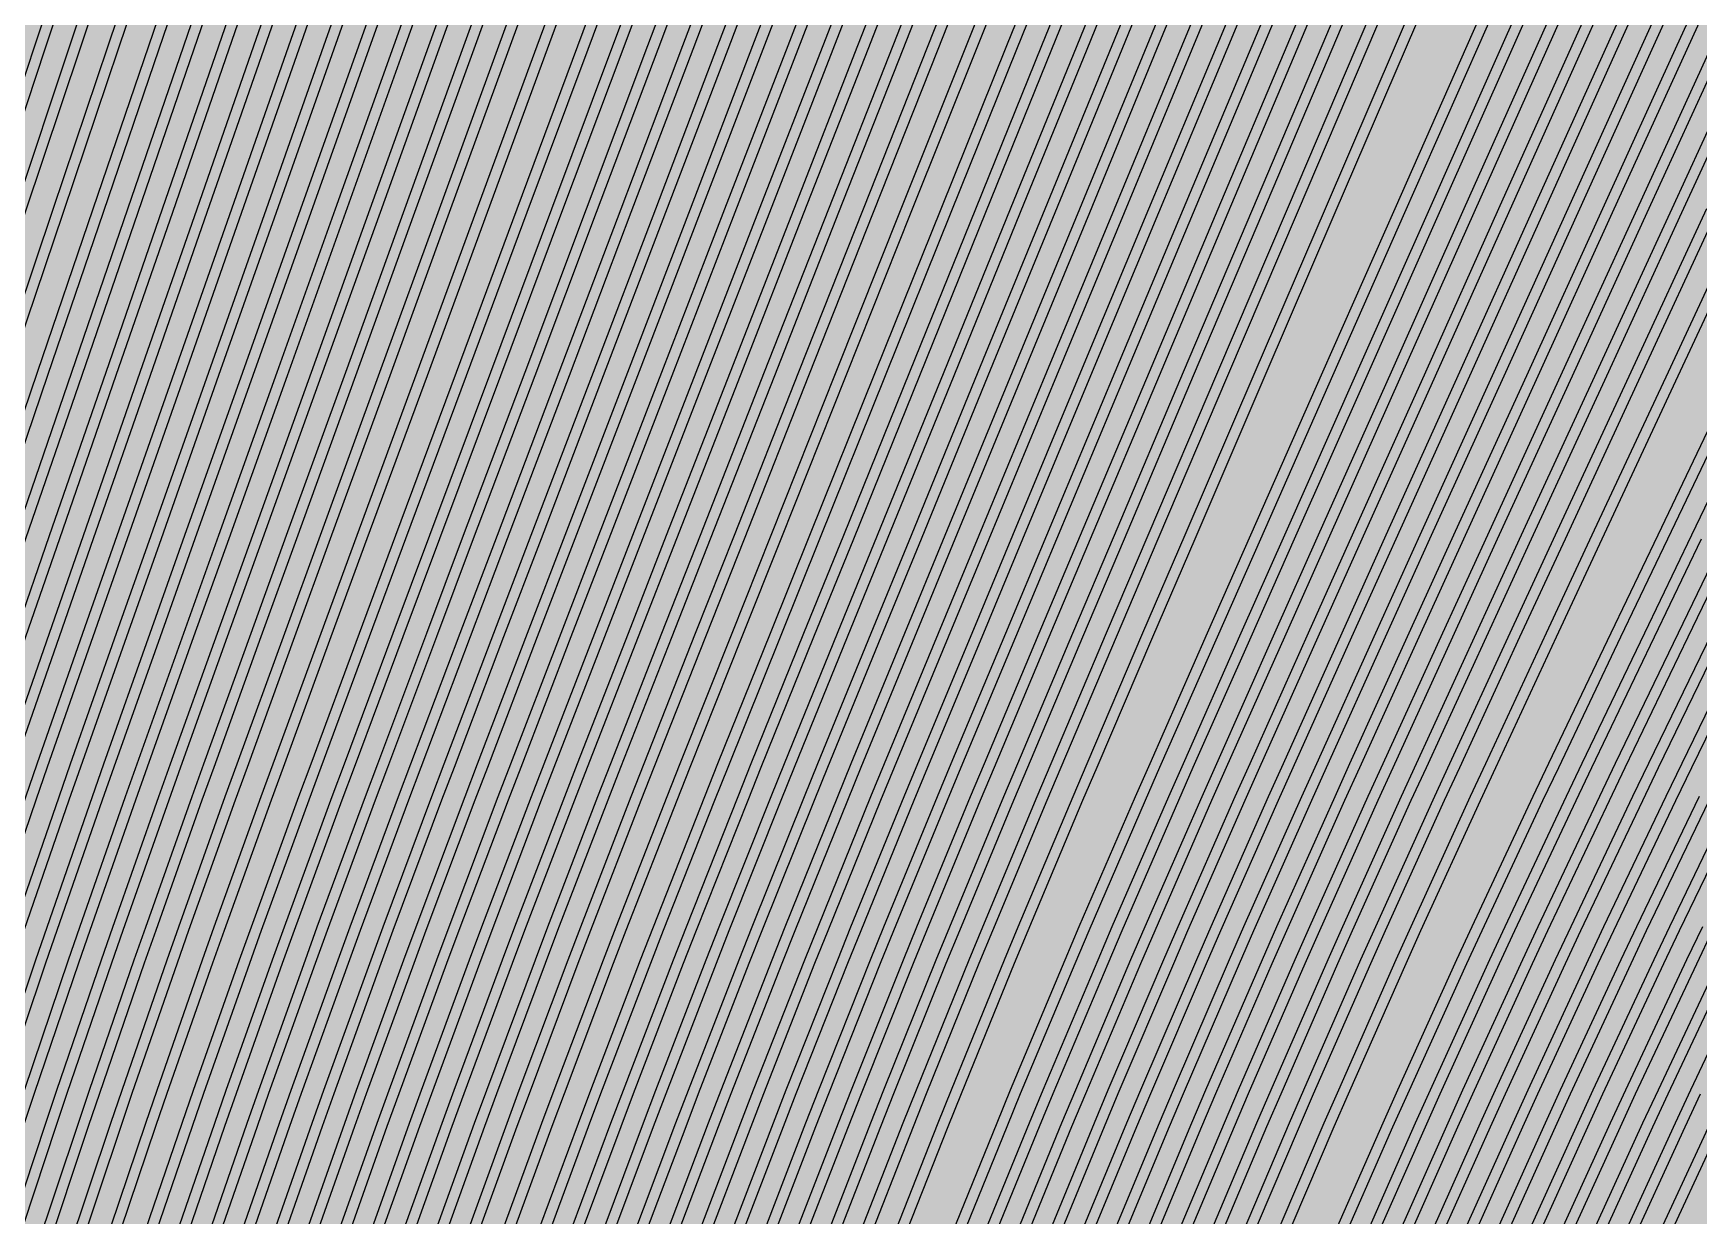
# Model space of a CAD drawing. Header units: metres. Extents: x -7220 to 10980, y -29667 to 1833.
# Drawn here: x 2764.8 to 3083.7, y -16540.7 to -16314.4 of the extents above; entities that cross this region are included whole.
import ezdxf

# ---------------------------------------------------------------- set-up
doc = ezdxf.new("R2010")
doc.units = ezdxf.units.M
doc.layers.add('Metal1', color=4, linetype='CONTINUOUS')
doc.layers.add('Polyimide', color=7, linetype='CONTINUOUS')

msp = doc.modelspace()

# ---------------------------------------------------------------- hatches: boundary and pattern name
at = {"layer": 'Polyimide'}
msp.add_hatch(color=7, dxfattribs=at).paths.add_polyline_path([(4099.45, -13861.55), (4142.64, -14152.77), (4214.18, -14438.35), (4313.36, -14715.55), (4439.24, -14981.69), (4590.59, -15234.21), (4765.97, -15470.68), (4963.68, -15688.82), (5181.82, -15886.53), (5418.29, -16061.91), (5670.81, -16213.26), (5936.95, -16339.14), (6214.15, -16438.32), (6499.73, -16509.85), (6790.95, -16553.05), (7085, -16567.5), (9980.38, -16567.5), (10058.79, -16571.35), (10136.45, -16582.87), (10212.6, -16601.95), (10286.52, -16628.4), (10357.49, -16661.96), (10424.83, -16702.32), (10487.89, -16749.09), (10546.06, -16801.81), (10598.78, -16859.98), (10645.55, -16923.04), (10685.91, -16990.38), (10719.48, -17061.35), (10745.93, -17135.27), (10765, -17211.43), (10776.52, -17289.08), (10780.38, -17367.5), (10780.38, -21957.3), (10741.61, -22012.91), (10705.97, -22070.59), (10673.58, -22130.14), (10644.53, -22191.39), (10618.92, -22254.16), (10596.82, -22318.25), (10578.3, -22383.46), (10563.41, -22449.6), (10552.21, -22516.46), (10544.72, -22583.84), (10540.97, -22651.53), (10540.97, -22719.32), (10544.72, -22787.01), (10552.21, -22854.38), (10563.41, -22921.24), (10578.3, -22987.38), (10596.82, -23052.6), (10618.92, -23116.68), (10644.53, -23179.45), (10673.58, -23240.71), (10705.97, -23300.26), (10741.61, -23357.93), (10780.38, -23413.54), (10780.38, -28667.5), (10776.52, -28745.91), (10765, -28823.57), (10745.93, -28899.73), (10719.48, -28973.65), (10685.91, -29044.62), (10645.55, -29111.96), (10598.78, -29175.01), (10546.06, -29233.19), (10487.89, -29285.91), (10424.83, -29332.68), (10357.49, -29373.04), (10286.52, -29406.6), (10212.6, -29433.05), (10136.45, -29452.13), (10058.79, -29463.65), (9980.38, -29467.5), (-6219.63, -29467.5), (-6298.04, -29463.65), (-6375.7, -29452.13), (-6451.85, -29433.05), (-6525.77, -29406.6), (-6596.74, -29373.04), (-6664.08, -29332.68), (-6727.14, -29285.91), (-6785.31, -29233.19), (-6838.03, -29175.01), (-6884.8, -29111.96), (-6925.16, -29044.62), (-6958.73, -28973.65), (-6985.18, -28899.73), (-7004.25, -28823.57), (-7015.77, -28745.91), (-7019.63, -28667.5), (-7019.63, -23426.32), (-6979.36, -23370.07), (-6942.33, -23311.63), (-6908.66, -23251.2), (-6878.45, -23188.96), (-6851.81, -23125.12), (-6828.81, -23059.88), (-6809.53, -22993.44), (-6794.04, -22926.02), (-6782.37, -22857.83), (-6774.57, -22789.09), (-6770.67, -22720.02), (-6770.67, -22650.84), (-6774.57, -22581.77), (-6782.37, -22513.03), (-6794.04, -22444.84), (-6809.53, -22377.42), (-6828.81, -22310.98), (-6851.81, -22245.74), (-6878.45, -22181.89), (-6908.66, -22119.66), (-6942.33, -22059.22), (-6979.36, -22000.79), (-7019.63, -21944.54), (-7019.63, -17367.5), (-7015.77, -17289.08), (-7004.25, -17211.43), (-6985.18, -17135.27), (-6958.73, -17061.35), (-6925.16, -16990.38), (-6884.8, -16923.04), (-6838.03, -16859.98), (-6785.31, -16801.81), (-6727.14, -16749.09), (-6664.08, -16702.32), (-6596.74, -16661.96), (-6525.77, -16628.4), (-6451.85, -16601.95), (-6375.7, -16582.87), (-6298.04, -16571.35), (-6219.63, -16567.5), (-3314, -16567.5), (-3019.95, -16553.05), (-2728.73, -16509.85), (-2443.15, -16438.32), (-2165.95, -16339.14), (-1899.81, -16213.26), (-1647.29, -16061.91), (-1410.82, -15886.53), (-1192.68, -15688.82), (-994.97, -15470.68), (-819.59, -15234.21), (-668.24, -14981.69), (-542.36, -14715.55), (-443.18, -14438.35), (-371.64, -14152.77), (-328.45, -13861.55), (-314, -13567.5), (-314, -13373.48), (-317.45, -13328.11), (-327.72, -13283.78), (-344.58, -13241.52), (-367.63, -13202.3), (-396.35, -13167.01), (-430.08, -13136.47), (-468.03, -13111.38), (-509.35, -13092.32), (-509.35, -13092.32), (-578.18, -13061.27), (-642.2, -13021.24), (-700.26, -12972.96), (-751.3, -12917.31), (-794.39, -12855.3), (-828.74, -12788.06), (-853.73, -12716.8), (-868.91, -12642.84), (-874, -12567.5), (-868.91, -12492.16), (-853.73, -12418.19), (-828.74, -12346.94), (-794.39, -12279.7), (-751.3, -12217.69), (-700.26, -12162.04), (-642.2, -12113.76), (-578.18, -12073.73), (-509.35, -12042.68), (-509.35, -12042.68), (-468.03, -12023.62), (-430.08, -11998.53), (-396.35, -11967.99), (-367.63, -11932.7), (-344.58, -11893.47), (-327.72, -11851.21), (-317.45, -11806.89), (-314, -11761.52), (-314, -11074.31), (-317.45, -11028.94), (-327.72, -10984.62), (-344.58, -10942.36), (-367.63, -10903.13), (-396.35, -10867.84), (-430.08, -10837.3), (-468.03, -10812.21), (-509.35, -10793.16), (-509.35, -10793.16), (-578.18, -10762.1), (-642.2, -10722.07), (-700.26, -10673.8), (-751.3, -10618.15), (-794.39, -10556.13), (-828.74, -10488.89), (-853.73, -10417.64), (-868.91, -10343.67), (-874, -10268.33), (-868.91, -10192.99), (-853.73, -10119.03), (-828.74, -10047.77), (-794.39, -9980.53), (-751.3, -9918.52), (-700.26, -9862.87), (-642.2, -9814.59), (-578.18, -9774.56), (-509.35, -9743.51), (-509.35, -9743.51), (-468.03, -9724.45), (-430.08, -9699.36), (-396.35, -9668.82), (-367.63, -9633.53), (-344.58, -9594.31), (-327.72, -9552.05), (-317.45, -9507.72), (-314, -9462.35), (-314, -8775.14), (-317.45, -8729.78), (-327.72, -8685.45), (-344.58, -8643.19), (-367.63, -8603.96), (-396.35, -8568.68), (-430.08, -8538.14), (-468.03, -8513.05), (-509.35, -8493.99), (-509.35, -8493.99), (-578.18, -8462.94), (-642.2, -8422.91), (-700.26, -8374.63), (-751.3, -8318.98), (-794.39, -8256.97), (-828.74, -8189.73), (-853.73, -8118.47), (-868.91, -8044.5), (-874, -7969.17), (-868.91, -7893.83), (-853.73, -7819.86), (-828.74, -7748.61), (-794.39, -7681.36), (-751.3, -7619.35), (-700.26, -7563.7), (-642.2, -7515.42), (-578.18, -7475.4), (-509.35, -7444.34), (-509.35, -7444.34), (-468.03, -7425.28), (-430.08, -7400.2), (-396.35, -7369.66), (-367.63, -7334.37), (-344.58, -7295.14), (-327.72, -7252.88), (-317.45, -7208.56), (-314, -7163.19), (-314, -6475.98), (-317.45, -6430.61), (-327.72, -6386.29), (-344.58, -6344.02), (-367.63, -6304.8), (-396.35, -6269.51), (-430.08, -6238.97), (-468.03, -6213.88), (-509.35, -6194.82), (-509.35, -6194.82), (-578.18, -6163.77), (-642.2, -6123.74), (-700.26, -6075.46), (-751.3, -6019.81), (-794.39, -5957.8), (-828.74, -5890.56), (-853.73, -5819.31), (-868.91, -5745.34), (-874, -5670), (-868.91, -5594.66), (-853.73, -5520.69), (-828.74, -5449.44), (-794.39, -5382.2), (-751.3, -5320.19), (-700.26, -5264.54), (-642.2, -5216.26), (-578.18, -5176.23), (-509.35, -5145.18), (-509.35, -5145.18), (-468.03, -5126.12), (-430.08, -5101.03), (-396.35, -5070.49), (-367.63, -5035.2), (-344.58, -4995.98), (-327.72, -4953.71), (-317.45, -4909.39), (-314, -4864.02), (-314, 380), (-314, 1532.5), (-269, 1532.5), (-268.78, 1525.63), (-268.1, 1518.79), (-266.98, 1512.02), (-265.42, 1505.32), (-263.43, 1498.75), (-261.01, 1492.32), (-258.17, 1486.06), (-254.93, 1480), (-251.3, 1474.17), (-247.3, 1468.58), (-242.94, 1463.27), (-238.25, 1458.25), (-233.23, 1453.56), (-227.92, 1449.2), (-222.33, 1445.2), (-216.5, 1441.57), (-210.44, 1438.33), (-204.18, 1435.49), (-197.75, 1433.07), (-191.18, 1431.08), (-184.48, 1429.52), (-177.71, 1428.4), (-170.87, 1427.72), (-164, 1427.5), (-157.13, 1427.72), (-150.29, 1428.4), (-143.52, 1429.52), (-136.82, 1431.08), (-130.25, 1433.07), (-123.82, 1435.49), (-117.56, 1438.33), (-111.5, 1441.57), (-105.67, 1445.2), (-100.08, 1449.2), (-94.77, 1453.56), (-89.75, 1458.25), (-85.06, 1463.27), (-80.7, 1468.58), (-76.7, 1474.17), (-73.07, 1480), (-69.83, 1486.06), (-66.99, 1492.32), (-64.57, 1498.75), (-62.58, 1505.32), (-61.02, 1512.02), (-59.9, 1518.79), (-59.22, 1525.63), (-59, 1532.5), (1786, 1532.5), (3835, 1532.5), (3835.21, 1539.04), (3835.86, 1545.55), (3836.92, 1552.01), (3838.41, 1558.38), (3840.31, 1564.64), (3842.61, 1570.77), (3845.31, 1576.73), (3848.4, 1582.5), (3851.85, 1588.06), (3855.66, 1593.38), (3859.82, 1598.43), (3864.29, 1603.21), (3869.07, 1607.68), (3874.12, 1611.84), (3879.44, 1615.65), (3885, 1619.1), (3890.77, 1622.19), (3896.73, 1624.89), (3902.86, 1627.19), (3909.12, 1629.09), (3915.49, 1630.58), (3921.95, 1631.64), (3928.46, 1632.29), (3935, 1632.5), (3941.54, 1632.29), (3948.05, 1631.64), (3954.51, 1630.58), (3960.88, 1629.09), (3967.14, 1627.19), (3973.27, 1624.89), (3979.23, 1622.19), (3985, 1619.1), (3990.56, 1615.65), (3995.88, 1611.84), (4000.93, 1607.68), (4005.71, 1603.21), (4010.18, 1598.43), (4014.34, 1593.38), (4018.15, 1588.06), (4021.6, 1582.5), (4024.69, 1576.73), (4027.39, 1570.77), (4029.69, 1564.64), (4031.59, 1558.38), (4033.08, 1552.01), (4034.14, 1545.55), (4034.79, 1539.04), (4035, 1532.5), (4085, 1532.5), (4085, 380), (4085, 330), (4085, -4864.02), (4088.45, -4909.39), (4098.72, -4953.71), (4115.58, -4995.98), (4138.63, -5035.2), (4167.35, -5070.49), (4201.08, -5101.03), (4239.03, -5126.12), (4280.35, -5145.18), (4280.35, -5145.18), (4349.18, -5176.23), (4413.2, -5216.26), (4471.26, -5264.54), (4522.3, -5320.19), (4565.39, -5382.2), (4599.74, -5449.44), (4624.73, -5520.69), (4639.91, -5594.66), (4645, -5670), (4639.91, -5745.34), (4624.73, -5819.31), (4599.74, -5890.56), (4565.39, -5957.8), (4522.3, -6019.81), (4471.26, -6075.46), (4413.2, -6123.74), (4349.18, -6163.77), (4280.35, -6194.82), (4239.03, -6213.88), (4201.08, -6238.97), (4167.35, -6269.51), (4138.63, -6304.8), (4115.58, -6344.02), (4098.72, -6386.29), (4088.45, -6430.61), (4085, -6475.98), (4085, -13567.5), (4099.45, -13861.55)])

# ---------------------------------------------------------------- linework, layer by layer
at = {"layer": 'Metal1'}
for points in [[(2689.95, -16547.98), (2697.56, -16523.02), (2699.5, -16516.73), (2707.36, -16491.77), (2709.37, -16485.48), (2717.47, -16460.52), (2719.55, -16454.23), (2727.81, -16429.25), (2734.02, -16410.49), (2744.39, -16379.25), (2754.75, -16348.01), (2765.11, -16316.77), (2775.47, -16285.53), (2785.83, -16254.29), (2796.19, -16223.05), (2802.38, -16204.38), (2806.48, -16178.88), (2805.75, -15692.12)], [(2809.25, -15692.12), (2808.52, -16179.04), (2804.33, -16204.86), (2798.09, -16223.68), (2787.73, -16254.92), (2777.37, -16286.16), (2767.01, -16317.4), (2756.64, -16348.64), (2746.28, -16379.88), (2735.92, -16411.12), (2729.7, -16429.88), (2721.45, -16454.86), (2719.38, -16461.14), (2711.27, -16486.09), (2709.27, -16492.37), (2701.41, -16517.33), (2699.47, -16523.61), (2691.87, -16548.56)], [(2696.12, -16547.98), (2703.78, -16523.02), (2705.74, -16516.73), (2713.65, -16491.77), (2715.68, -16485.48), (2723.84, -16460.52), (2725.92, -16454.23), (2734.24, -16429.25), (2740.51, -16410.49), (2750.94, -16379.25), (2761.38, -16348.01), (2771.81, -16316.77), (2782.25, -16285.53), (2792.68, -16254.29), (2803.12, -16223.05), (2809.35, -16204.38), (2813.48, -16178.87), (2812.75, -15692.12)], [(2816.25, -15692.12), (2815.52, -16179.03), (2811.3, -16204.86), (2805.01, -16223.68), (2794.58, -16254.92), (2784.14, -16286.16), (2773.71, -16317.4), (2763.27, -16348.64), (2752.84, -16379.89), (2742.4, -16411.13), (2736.14, -16429.88), (2727.82, -16454.86), (2725.74, -16461.14), (2717.58, -16486.1), (2715.56, -16492.38), (2707.65, -16517.33), (2705.69, -16523.61), (2698.03, -16548.56)], [(2702.72, -16547.98), (2710.46, -16523.01), (2712.44, -16516.73), (2720.43, -16491.77), (2722.47, -16485.48), (2730.71, -16460.52), (2732.82, -16454.23), (2741.22, -16429.24), (2747.54, -16410.49), (2758.08, -16379.25), (2768.62, -16348.01), (2779.16, -16316.77), (2789.69, -16285.53), (2800.23, -16254.29), (2810.77, -16223.04), (2817.06, -16204.38), (2821.23, -16178.85), (2820.5, -15692.12)], [(2824, -15692.12), (2823.27, -16179.02), (2819.01, -16204.86), (2812.66, -16223.68), (2802.12, -16254.92), (2791.59, -16286.17), (2781.05, -16317.41), (2770.51, -16348.65), (2759.98, -16379.89), (2749.44, -16411.13), (2743.11, -16429.88), (2734.72, -16454.86), (2732.61, -16461.15), (2724.37, -16486.1), (2722.33, -16492.38), (2714.34, -16517.33), (2712.36, -16523.61), (2704.63, -16548.56)], [(2709.62, -16547.97), (2717.44, -16523.01), (2719.44, -16516.72), (2727.52, -16491.76), (2729.59, -16485.47), (2737.93, -16460.51), (2740.06, -16454.23), (2748.56, -16429.24), (2754.95, -16410.49), (2765.61, -16379.25), (2776.27, -16348), (2786.92, -16316.76), (2797.58, -16285.52), (2808.24, -16254.28), (2818.9, -16223.04), (2825.26, -16204.37), (2829.48, -16178.84), (2828.75, -15692.12)], [(2832.25, -15692.12), (2831.52, -16179), (2827.21, -16204.86), (2820.79, -16223.69), (2810.13, -16254.93), (2799.47, -16286.17), (2788.82, -16317.41), (2778.16, -16348.65), (2767.5, -16379.89), (2756.85, -16411.13), (2750.45, -16429.88), (2741.95, -16454.87), (2739.82, -16461.15), (2731.49, -16486.1), (2729.43, -16492.38), (2721.35, -16517.33), (2719.35, -16523.61), (2711.53, -16548.57)], [(2715.78, -16547.97), (2723.66, -16523.01), (2725.68, -16516.72), (2733.81, -16491.76), (2735.9, -16485.47), (2744.29, -16460.51), (2746.44, -16454.22), (2754.99, -16429.24), (2761.43, -16410.48), (2772.17, -16379.24), (2782.9, -16348), (2793.63, -16316.76), (2804.36, -16285.52), (2815.09, -16254.28), (2825.82, -16223.04), (2832.23, -16204.37), (2836.48, -16178.83), (2835.75, -15692.12)], [(2839.25, -15692.12), (2838.52, -16178.99), (2834.18, -16204.87), (2827.71, -16223.69), (2816.98, -16254.93), (2806.25, -16286.17), (2795.52, -16317.41), (2784.79, -16348.65), (2774.06, -16379.89), (2763.33, -16411.13), (2756.88, -16429.89), (2748.33, -16454.87), (2746.19, -16461.15), (2737.8, -16486.1), (2735.71, -16492.39), (2727.58, -16517.34), (2725.57, -16523.62), (2717.69, -16548.57)], [(2721.95, -16547.97), (2729.88, -16523.01), (2731.91, -16516.72), (2740.11, -16491.76), (2742.2, -16485.47), (2750.66, -16460.51), (2752.82, -16454.22), (2761.43, -16429.24), (2767.92, -16410.48), (2778.72, -16379.24), (2789.53, -16348), (2800.33, -16316.76), (2811.14, -16285.52), (2821.94, -16254.28), (2832.75, -16223.04), (2839.21, -16204.37), (2843.48, -16178.82), (2842.75, -15692.12)], [(2846.25, -15692.12), (2845.52, -16178.99), (2841.15, -16204.87), (2834.64, -16223.69), (2823.83, -16254.93), (2813.03, -16286.17), (2802.22, -16317.41), (2791.42, -16348.65), (2780.61, -16379.9), (2769.81, -16411.14), (2763.32, -16429.89), (2754.71, -16454.87), (2752.55, -16461.16), (2744.1, -16486.11), (2742, -16492.39), (2733.82, -16517.34), (2731.79, -16523.62), (2723.86, -16548.57)], [(2728.12, -16547.97), (2736.1, -16523.01), (2738.15, -16516.72), (2746.4, -16491.76), (2748.51, -16485.47), (2757.02, -16460.51), (2759.19, -16454.22), (2767.87, -16429.23), (2774.4, -16410.48), (2785.28, -16379.24), (2796.16, -16348), (2807.04, -16316.76), (2817.92, -16285.52), (2828.8, -16254.28), (2839.68, -16223.03), (2846.18, -16204.37), (2850.48, -16178.8), (2849.75, -15692.12)], [(2853.25, -15692.12), (2852.52, -16178.98), (2848.12, -16204.87), (2841.56, -16223.69), (2830.69, -16254.93), (2819.81, -16286.17), (2808.93, -16317.42), (2798.05, -16348.66), (2787.17, -16379.9), (2776.29, -16411.14), (2769.76, -16429.89), (2761.08, -16454.87), (2758.91, -16461.16), (2750.4, -16486.11), (2748.29, -16492.39), (2740.05, -16517.34), (2738.01, -16523.62), (2730.02, -16548.57)], [(2734.28, -16547.97), (2742.32, -16523.01), (2744.38, -16516.71), (2752.69, -16491.76), (2754.82, -16485.46), (2763.38, -16460.51), (2765.57, -16454.22), (2774.31, -16429.23), (2780.88, -16410.48), (2791.83, -16379.24), (2802.79, -16348), (2813.74, -16316.76), (2824.7, -16285.51), (2835.65, -16254.27), (2846.6, -16223.03), (2853.15, -16204.37), (2857.48, -16178.79), (2856.75, -15692.12)], [(2860.25, -15692.12), (2859.52, -16178.97), (2855.09, -16204.87), (2848.49, -16223.69), (2837.54, -16254.94), (2826.58, -16286.18), (2815.63, -16317.42), (2804.68, -16348.66), (2793.72, -16379.9), (2782.77, -16411.14), (2776.19, -16429.89), (2767.46, -16454.88), (2765.27, -16461.16), (2756.71, -16486.11), (2754.58, -16492.39), (2746.28, -16517.34), (2744.23, -16523.62), (2736.19, -16548.57)], [(2740.45, -16547.96), (2748.54, -16523), (2750.62, -16516.71), (2758.98, -16491.76), (2761.12, -16485.46), (2769.75, -16460.51), (2771.95, -16454.22), (2780.74, -16429.23), (2787.36, -16410.48), (2798.39, -16379.24), (2809.42, -16347.99), (2820.45, -16316.75), (2831.47, -16285.51), (2842.5, -16254.27), (2853.53, -16223.03), (2860.12, -16204.37), (2864.48, -16178.78), (2863.75, -15692.12)], [(2867.25, -15692.12), (2866.52, -16178.96), (2862.06, -16204.87), (2855.42, -16223.7), (2844.39, -16254.94), (2833.36, -16286.18), (2822.33, -16317.42), (2811.3, -16348.66), (2800.28, -16379.9), (2789.25, -16411.14), (2782.63, -16429.9), (2773.84, -16454.88), (2771.63, -16461.16), (2763.01, -16486.11), (2760.87, -16492.4), (2752.52, -16517.34), (2750.45, -16523.63), (2742.36, -16548.58)], [(2746.62, -16547.96), (2754.77, -16523), (2756.85, -16516.71), (2765.27, -16491.75), (2767.43, -16485.46), (2776.11, -16460.5), (2778.33, -16454.21), (2787.18, -16429.23), (2793.84, -16410.47), (2804.95, -16379.23), (2816.05, -16347.99), (2827.15, -16316.75), (2838.25, -16285.51), (2849.35, -16254.27), (2860.46, -16223.03), (2867.09, -16204.37), (2871.48, -16178.77), (2870.75, -15692.12)], [(2874.25, -15692.12), (2873.52, -16178.95), (2869.03, -16204.87), (2862.34, -16223.7), (2851.24, -16254.94), (2840.14, -16286.18), (2829.03, -16317.42), (2817.93, -16348.66), (2806.83, -16379.9), (2795.73, -16411.14), (2789.06, -16429.9), (2780.22, -16454.88), (2778, -16461.17), (2769.32, -16486.11), (2767.16, -16492.4), (2758.75, -16517.35), (2756.67, -16523.63), (2748.52, -16548.58)], [(2752.78, -16547.96), (2760.99, -16523), (2763.09, -16516.71), (2771.56, -16491.75), (2773.73, -16485.46), (2782.47, -16460.5), (2784.71, -16454.21), (2793.62, -16429.23), (2800.33, -16410.47), (2811.5, -16379.23), (2822.68, -16347.99), (2833.85, -16316.75), (2845.03, -16285.51), (2856.21, -16254.27), (2867.38, -16223.03), (2874.06, -16204.36), (2878.48, -16178.76), (2877.75, -15692.12)], [(2881.25, -15692.12), (2880.52, -16178.94), (2876, -16204.88), (2869.27, -16223.7), (2858.09, -16254.94), (2846.91, -16286.18), (2835.74, -16317.42), (2824.56, -16348.66), (2813.39, -16379.91), (2802.21, -16411.15), (2795.5, -16429.9), (2786.59, -16454.88), (2784.36, -16461.17), (2775.62, -16486.12), (2773.45, -16492.4), (2764.98, -16517.35), (2762.88, -16523.63), (2754.69, -16548.58)], [(2758.95, -16547.96), (2767.21, -16523), (2769.32, -16516.71), (2777.85, -16491.75), (2780.04, -16485.46), (2788.84, -16460.5), (2791.09, -16454.21), (2800.05, -16429.22), (2806.81, -16410.47), (2818.06, -16379.23), (2829.31, -16347.99), (2840.56, -16316.75), (2851.81, -16285.51), (2863.06, -16254.27), (2874.31, -16223.03), (2881.03, -16204.36), (2885.48, -16178.75), (2884.75, -15692.12)], [(2888.25, -15692.12), (2887.52, -16178.93), (2882.97, -16204.88), (2876.19, -16223.7), (2864.94, -16254.94), (2853.69, -16286.18), (2842.44, -16317.43), (2831.19, -16348.67), (2819.94, -16379.91), (2808.69, -16411.15), (2801.94, -16429.9), (2792.97, -16454.88), (2790.72, -16461.17), (2781.93, -16486.12), (2779.74, -16492.4), (2771.22, -16517.35), (2769.1, -16523.63), (2760.85, -16548.58)], [(2765.12, -16547.96), (2773.43, -16523), (2775.56, -16516.71), (2784.14, -16491.75), (2786.34, -16485.46), (2795.2, -16460.5), (2797.47, -16454.21), (2806.49, -16429.22), (2813.29, -16410.47), (2824.61, -16379.23), (2835.94, -16347.99), (2847.26, -16316.75), (2858.59, -16285.5), (2869.91, -16254.26), (2881.24, -16223.02), (2888, -16204.36), (2892.48, -16178.74), (2891.75, -15692.12)], [(2895.25, -15692.12), (2894.52, -16178.92), (2889.94, -16204.88), (2883.12, -16223.7), (2871.79, -16254.95), (2860.47, -16286.19), (2849.14, -16317.43), (2837.82, -16348.67), (2826.49, -16379.91), (2815.17, -16411.15), (2808.37, -16429.9), (2799.35, -16454.89), (2797.08, -16461.17), (2788.23, -16486.12), (2786.03, -16492.41), (2777.45, -16517.35), (2775.32, -16523.64), (2767.02, -16548.58)], [(2771.28, -16547.95), (2779.65, -16523), (2781.79, -16516.7), (2790.43, -16491.75), (2792.65, -16485.45), (2801.56, -16460.5), (2803.84, -16454.21), (2812.93, -16429.22), (2819.77, -16410.47), (2831.17, -16379.23), (2842.57, -16347.98), (2853.97, -16316.74), (2865.37, -16285.5), (2876.76, -16254.26), (2888.16, -16223.02), (2894.97, -16204.36), (2899.48, -16178.73), (2898.75, -15692.12)], [(2902.25, -15692.12), (2901.52, -16178.91), (2896.91, -16204.88), (2890.04, -16223.71), (2878.64, -16254.95), (2867.24, -16286.19), (2855.85, -16317.43), (2844.45, -16348.67), (2833.05, -16379.91), (2821.65, -16411.15), (2814.81, -16429.91), (2805.72, -16454.89), (2803.44, -16461.18), (2794.53, -16486.12), (2792.32, -16492.41), (2783.69, -16517.35), (2781.54, -16523.64), (2773.18, -16548.58)], [(2777.89, -16547.95), (2786.33, -16523), (2788.49, -16516.7), (2797.21, -16491.75), (2799.44, -16485.45), (2808.44, -16460.5), (2810.74, -16454.2), (2819.91, -16429.22), (2826.81, -16410.46), (2838.31, -16379.22), (2849.81, -16347.98), (2861.31, -16316.74), (2872.81, -16285.5), (2884.31, -16254.26), (2895.81, -16223.02), (2902.68, -16204.36), (2907.23, -16178.72), (2906.5, -15692.12)], [(2910, -15692.12), (2909.27, -16178.9), (2904.62, -16204.88), (2897.69, -16223.71), (2886.19, -16254.95), (2874.69, -16286.19), (2863.19, -16317.43), (2851.69, -16348.67), (2840.19, -16379.91), (2828.69, -16411.15), (2821.78, -16429.91), (2812.62, -16454.89), (2810.32, -16461.18), (2801.33, -16486.12), (2799.1, -16492.41), (2790.38, -16517.36), (2788.22, -16523.64), (2779.79, -16548.59)], [(2784.78, -16547.95), (2793.31, -16522.99), (2795.5, -16516.7), (2804.31, -16491.75), (2806.57, -16485.45), (2815.65, -16460.49), (2817.98, -16454.2), (2827.24, -16429.22), (2834.22, -16410.46), (2845.84, -16379.22), (2857.46, -16347.98), (2869.08, -16316.74), (2880.7, -16285.5), (2892.32, -16254.26), (2903.94, -16223.02), (2910.88, -16204.35), (2915.48, -16178.7), (2914.75, -15692.12)], [(2918.25, -15692.12), (2917.52, -16178.88), (2912.82, -16204.88), (2905.82, -16223.71), (2894.2, -16254.95), (2882.58, -16286.19), (2870.95, -16317.44), (2859.33, -16348.68), (2847.71, -16379.92), (2836.09, -16411.16), (2829.12, -16429.91), (2819.85, -16454.89), (2817.53, -16461.18), (2808.45, -16486.13), (2806.19, -16492.42), (2797.39, -16517.36), (2795.2, -16523.65), (2786.68, -16548.59)], [(2790.95, -16547.95), (2799.53, -16522.99), (2801.73, -16516.7), (2810.6, -16491.74), (2812.87, -16485.45), (2822.02, -16460.49), (2824.36, -16454.2), (2833.68, -16429.21), (2840.7, -16410.46), (2852.4, -16379.22), (2864.09, -16347.98), (2875.78, -16316.74), (2887.48, -16285.5), (2899.17, -16254.25), (2910.87, -16223.01), (2917.85, -16204.35), (2922.48, -16178.69), (2921.75, -15692.12)], [(2925.25, -15692.12), (2924.52, -16178.87), (2919.79, -16204.89), (2912.74, -16223.71), (2901.05, -16254.96), (2889.35, -16286.2), (2877.66, -16317.44), (2865.96, -16348.68), (2854.27, -16379.92), (2842.57, -16411.16), (2835.55, -16429.91), (2826.23, -16454.9), (2823.89, -16461.19), (2814.75, -16486.13), (2812.48, -16492.42), (2803.62, -16517.36), (2801.42, -16523.65), (2792.84, -16548.59)], [(2797.12, -16547.94), (2805.75, -16522.99), (2807.97, -16516.69), (2816.89, -16491.74), (2819.18, -16485.44), (2828.38, -16460.49), (2830.74, -16454.2), (2840.12, -16429.21), (2847.18, -16410.46), (2858.95, -16379.22), (2870.72, -16347.97), (2882.49, -16316.73), (2894.26, -16285.49), (2906.03, -16254.25), (2917.8, -16223.01), (2924.82, -16204.35), (2929.48, -16178.68), (2928.75, -15692.12)], [(2932.25, -15692.12), (2931.52, -16178.86), (2926.76, -16204.89), (2919.67, -16223.72), (2907.9, -16254.96), (2896.13, -16286.2), (2884.36, -16317.44), (2872.59, -16348.68), (2860.82, -16379.92), (2849.05, -16411.16), (2841.99, -16429.92), (2832.61, -16454.9), (2830.25, -16461.19), (2821.06, -16486.13), (2818.77, -16492.42), (2809.85, -16517.36), (2807.64, -16523.65), (2799.01, -16548.59)], [(2803.29, -16547.94), (2811.97, -16522.99), (2814.2, -16516.69), (2823.18, -16491.74), (2825.48, -16485.44), (2834.74, -16460.49), (2837.11, -16454.19), (2846.55, -16429.21), (2853.66, -16410.45), (2865.51, -16379.21), (2877.35, -16347.97), (2889.19, -16316.73), (2901.04, -16285.49), (2912.88, -16254.25), (2924.72, -16223.01), (2931.8, -16204.35), (2936.48, -16178.67), (2935.75, -15692.12)], [(2939.25, -15692.12), (2938.52, -16178.85), (2933.73, -16204.89), (2926.59, -16223.72), (2914.75, -16254.96), (2902.91, -16286.2), (2891.06, -16317.44), (2879.22, -16348.68), (2867.38, -16379.92), (2855.53, -16411.16), (2848.43, -16429.92), (2838.99, -16454.9), (2836.62, -16461.19), (2827.36, -16486.13), (2825.06, -16492.42), (2816.09, -16517.36), (2813.86, -16523.65), (2805.18, -16548.6)], [(2809.45, -16547.94), (2818.2, -16522.99), (2820.44, -16516.69), (2829.47, -16491.74), (2831.79, -16485.44), (2841.11, -16460.49), (2843.49, -16454.19), (2852.99, -16429.21), (2860.15, -16410.45), (2872.06, -16379.21), (2883.98, -16347.97), (2895.9, -16316.73), (2907.81, -16285.49), (2919.73, -16254.25), (2931.65, -16223.01), (2938.77, -16204.35), (2943.48, -16178.66), (2942.75, -15692.12)], [(2946.25, -15692.12), (2945.52, -16178.84), (2940.7, -16204.89), (2933.52, -16223.72), (2921.6, -16254.96), (2909.68, -16286.2), (2897.77, -16317.44), (2885.85, -16348.68), (2873.93, -16379.92), (2862.02, -16411.17), (2854.86, -16429.92), (2845.36, -16454.9), (2842.98, -16461.19), (2833.66, -16486.14), (2831.35, -16492.43), (2822.32, -16517.37), (2820.08, -16523.65), (2811.34, -16548.6)], [(2815.62, -16547.94), (2824.42, -16522.99), (2826.67, -16516.69), (2835.76, -16491.74), (2838.09, -16485.44), (2847.47, -16460.49), (2849.87, -16454.19), (2859.43, -16429.21), (2866.63, -16410.45), (2878.62, -16379.21), (2890.61, -16347.97), (2902.6, -16316.73), (2914.59, -16285.49), (2926.58, -16254.25), (2938.58, -16223.01), (2945.74, -16204.35), (2950.48, -16178.64), (2949.75, -15692.12)], [(2953.25, -15692.12), (2952.52, -16178.83), (2947.67, -16204.89), (2940.44, -16223.72), (2928.45, -16254.96), (2916.46, -16286.2), (2904.47, -16317.44), (2892.48, -16348.69), (2880.49, -16379.93), (2868.5, -16411.17), (2861.3, -16429.92), (2851.74, -16454.9), (2849.34, -16461.19), (2839.97, -16486.14), (2837.64, -16492.43), (2828.55, -16517.37), (2826.3, -16523.66), (2817.51, -16548.6)], [(2821.79, -16547.94), (2830.64, -16522.99), (2832.91, -16516.69), (2842.05, -16491.74), (2844.4, -16485.44), (2853.83, -16460.49), (2856.25, -16454.19), (2865.87, -16429.2), (2873.11, -16410.45), (2885.18, -16379.21), (2897.24, -16347.97), (2909.31, -16316.73), (2921.37, -16285.49), (2933.44, -16254.24), (2945.5, -16223), (2952.71, -16204.35), (2957.48, -16178.63), (2956.75, -15692.12)], [(2960.25, -15692.12), (2959.52, -16178.82), (2954.64, -16204.89), (2947.37, -16223.72), (2935.3, -16254.96), (2923.24, -16286.21), (2911.17, -16317.45), (2899.11, -16348.69), (2887.04, -16379.93), (2874.98, -16411.17), (2867.73, -16429.92), (2858.12, -16454.91), (2855.7, -16461.2), (2846.27, -16486.14), (2843.93, -16492.43), (2834.79, -16517.37), (2832.52, -16523.66), (2823.67, -16548.6)], [(2827.95, -16547.94), (2836.86, -16522.98), (2839.14, -16516.68), (2848.34, -16491.74), (2850.71, -16485.43), (2860.2, -16460.48), (2862.63, -16454.19), (2872.3, -16429.2), (2879.59, -16410.45), (2891.73, -16379.21), (2903.87, -16347.97), (2916.01, -16316.72), (2928.15, -16285.48), (2940.29, -16254.24), (2952.43, -16223), (2959.68, -16204.34), (2964.48, -16178.62), (2963.75, -15692.12)], [(2967.25, -15692.12), (2966.52, -16178.81), (2961.61, -16204.89), (2954.29, -16223.73), (2942.15, -16254.97), (2930.01, -16286.21), (2917.87, -16317.45), (2905.74, -16348.69), (2893.6, -16379.93), (2881.46, -16411.17), (2874.17, -16429.93), (2864.49, -16454.91), (2862.06, -16461.2), (2852.58, -16486.14), (2850.22, -16492.43), (2841.02, -16517.37), (2838.74, -16523.66), (2829.84, -16548.6)], [(2834.12, -16547.93), (2843.08, -16522.98), (2845.38, -16516.68), (2854.64, -16491.73), (2857.01, -16485.43), (2866.56, -16460.48), (2869.01, -16454.18), (2878.74, -16429.2), (2886.07, -16410.45), (2898.29, -16379.2), (2910.5, -16347.96), (2922.71, -16316.72), (2934.93, -16285.48), (2947.14, -16254.24), (2959.36, -16223), (2966.65, -16204.34), (2971.48, -16178.61), (2970.75, -15692.12)], [(2974.25, -15692.12), (2973.52, -16178.8), (2968.58, -16204.9), (2961.22, -16223.73), (2949, -16254.97), (2936.79, -16286.21), (2924.58, -16317.45), (2912.36, -16348.69), (2900.15, -16379.93), (2887.94, -16411.17), (2880.61, -16429.93), (2870.87, -16454.91), (2868.43, -16461.2), (2858.88, -16486.14), (2856.51, -16492.43), (2847.26, -16517.37), (2844.96, -16523.66), (2836, -16548.6)], [(2840.29, -16547.93), (2849.3, -16522.98), (2851.61, -16516.68), (2860.93, -16491.73), (2863.32, -16485.43), (2872.92, -16460.48), (2875.39, -16454.18), (2885.18, -16429.2), (2892.56, -16410.44), (2904.84, -16379.2), (2917.13, -16347.96), (2929.42, -16316.72), (2941.71, -16285.48), (2953.99, -16254.24), (2966.28, -16223), (2973.62, -16204.34), (2978.48, -16178.6), (2977.75, -15692.12)], [(2981.25, -15692.12), (2980.52, -16178.79), (2975.55, -16204.9), (2968.14, -16223.73), (2955.86, -16254.97), (2943.57, -16286.21), (2931.28, -16317.45), (2918.99, -16348.69), (2906.71, -16379.93), (2894.42, -16411.18), (2887.04, -16429.93), (2877.25, -16454.91), (2874.79, -16461.2), (2865.19, -16486.14), (2862.8, -16492.44), (2853.49, -16517.38), (2851.18, -16523.67), (2842.17, -16548.61)], [(2846.45, -16547.93), (2855.52, -16522.98), (2857.85, -16516.68), (2867.22, -16491.73), (2869.62, -16485.43), (2879.29, -16460.48), (2881.76, -16454.18), (2891.62, -16429.2), (2899.04, -16410.44), (2911.4, -16379.2), (2923.76, -16347.96), (2936.12, -16316.72), (2948.49, -16285.48), (2960.85, -16254.24), (2973.21, -16223), (2980.59, -16204.34), (2985.48, -16178.59), (2984.75, -15692.12)], [(2988.25, -15692.12), (2987.52, -16178.78), (2982.52, -16204.9), (2975.07, -16223.73), (2962.71, -16254.97), (2950.34, -16286.21), (2937.98, -16317.45), (2925.62, -16348.7), (2913.26, -16379.94), (2900.9, -16411.18), (2893.48, -16429.93), (2883.62, -16454.91), (2881.15, -16461.21), (2871.49, -16486.15), (2869.09, -16492.44), (2859.72, -16517.38), (2857.4, -16523.67), (2848.33, -16548.61)], [(2853.06, -16547.93), (2862.2, -16522.98), (2864.55, -16516.68), (2873.99, -16491.73), (2876.42, -16485.43), (2886.16, -16460.48), (2888.66, -16454.18), (2898.59, -16429.19), (2906.08, -16410.44), (2918.54, -16379.2), (2931, -16347.96), (2943.47, -16316.72), (2955.93, -16285.48), (2968.39, -16254.23), (2980.86, -16222.99), (2988.3, -16204.34), (2993.23, -16178.57), (2992.5, -15692.12)], [(2996, -15692.12), (2995.27, -16178.77), (2990.23, -16204.9), (2982.72, -16223.73), (2970.25, -16254.98), (2957.79, -16286.22), (2945.32, -16317.46), (2932.86, -16348.7), (2920.4, -16379.94), (2907.93, -16411.18), (2900.45, -16429.93), (2890.52, -16454.92), (2888.02, -16461.21), (2878.28, -16486.15), (2875.86, -16492.44), (2866.42, -16517.38), (2864.08, -16523.67), (2854.94, -16548.61)], [(2859.95, -16547.92), (2869.18, -16522.98), (2871.55, -16516.67), (2881.09, -16491.73), (2883.54, -16485.42), (2893.38, -16460.48), (2895.9, -16454.17), (2905.93, -16429.19), (2913.48, -16410.44), (2926.07, -16379.19), (2938.65, -16347.95), (2951.24, -16316.71), (2963.82, -16285.47), (2976.4, -16254.23), (2988.99, -16222.99), (2996.5, -16204.33), (3001.48, -16178.55), (3000.75, -15692.12)], [(3004.25, -15692.12), (3003.52, -16178.75), (2998.43, -16204.9), (2990.84, -16223.74), (2978.26, -16254.98), (2965.68, -16286.22), (2953.09, -16317.46), (2940.51, -16348.7), (2927.92, -16379.94), (2915.34, -16411.18), (2907.78, -16429.94), (2897.76, -16454.92), (2895.24, -16461.21), (2885.4, -16486.15), (2882.96, -16492.45), (2873.42, -16517.38), (2871.06, -16523.68), (2861.83, -16548.61)], [(2866.12, -16547.92), (2875.4, -16522.98), (2877.79, -16516.67), (2887.38, -16491.73), (2889.85, -16485.42), (2899.74, -16460.47), (2902.28, -16454.17), (2912.37, -16429.19), (2919.97, -16410.43), (2932.62, -16379.19), (2945.28, -16347.95), (2957.94, -16316.71), (2970.6, -16285.47), (2983.26, -16254.23), (2995.92, -16222.99), (3003.47, -16204.33), (3008.48, -16178.54), (3007.75, -15692.12)], [(3011.25, -15692.12), (3010.52, -16178.74), (3005.4, -16204.91), (2997.77, -16223.74), (2985.11, -16254.98), (2972.45, -16286.22), (2959.79, -16317.46), (2947.14, -16348.7), (2934.48, -16379.94), (2921.82, -16411.18), (2914.22, -16429.94), (2904.13, -16454.92), (2901.6, -16461.22), (2891.71, -16486.15), (2889.25, -16492.45), (2879.66, -16517.38), (2877.28, -16523.68), (2868, -16548.62)], [(2872.29, -16547.92), (2881.63, -16522.97), (2884.02, -16516.67), (2893.67, -16491.72), (2896.15, -16485.42), (2906.1, -16460.47), (2908.66, -16454.17), (2918.8, -16429.19), (2926.45, -16410.43), (2939.18, -16379.19), (2951.91, -16347.95), (2964.65, -16316.71), (2977.38, -16285.47), (2990.11, -16254.23), (3002.84, -16222.99), (3010.44, -16204.33), (3015.48, -16178.53), (3014.75, -15692.12)], [(3018.25, -15692.12), (3017.52, -16178.73), (3012.37, -16204.91), (3004.69, -16223.74), (2991.96, -16254.98), (2979.23, -16286.22), (2966.5, -16317.46), (2953.77, -16348.7), (2941.03, -16379.95), (2928.3, -16411.19), (2920.66, -16429.94), (2910.51, -16454.92), (2907.96, -16461.22), (2898.01, -16486.16), (2895.54, -16492.45), (2885.89, -16517.39), (2883.5, -16523.68), (2874.16, -16548.62)], [(2878.45, -16547.92), (2887.85, -16522.97), (2890.26, -16516.67), (2899.96, -16491.72), (2902.46, -16485.42), (2912.47, -16460.47), (2915.03, -16454.17), (2925.24, -16429.19), (2932.93, -16410.43), (2945.74, -16379.19), (2958.54, -16347.95), (2971.35, -16316.71), (2984.16, -16285.47), (2996.96, -16254.23), (3009.77, -16222.98), (3017.42, -16204.33), (3022.48, -16178.52), (3021.75, -15692.12)], [(3025.25, -15692.12), (3024.52, -16178.72), (3019.34, -16204.91), (3011.62, -16223.74), (2998.81, -16254.98), (2986.01, -16286.22), (2973.2, -16317.47), (2960.39, -16348.71), (2947.59, -16379.95), (2934.78, -16411.19), (2927.09, -16429.94), (2916.89, -16454.92), (2914.32, -16461.22), (2904.32, -16486.16), (2901.83, -16492.45), (2892.13, -16517.39), (2889.72, -16523.68), (2880.33, -16548.62)], [(2884.62, -16547.92), (2894.07, -16522.97), (2896.49, -16516.67), (2906.26, -16491.72), (2908.76, -16485.42), (2918.83, -16460.47), (2921.41, -16454.17), (2931.68, -16429.18), (2939.41, -16410.43), (2952.29, -16379.19), (2965.17, -16347.95), (2978.05, -16316.71), (2990.93, -16285.46), (3003.81, -16254.22), (3016.7, -16222.98), (3024.39, -16204.33), (3029.48, -16178.51), (3028.75, -15692.12)], [(3032.25, -15692.12), (3031.52, -16178.71), (3026.31, -16204.91), (3018.54, -16223.74), (3005.66, -16254.99), (2992.78, -16286.23), (2979.9, -16317.47), (2967.02, -16348.71), (2954.14, -16379.95), (2941.26, -16411.19), (2933.53, -16429.95), (2923.26, -16454.93), (2920.68, -16461.22), (2910.62, -16486.16), (2908.12, -16492.46), (2898.36, -16517.39), (2895.94, -16523.68), (2886.49, -16548.62)], [(2890.79, -16547.92), (2900.29, -16522.97), (2902.73, -16516.66), (2912.55, -16491.72), (2915.07, -16485.41), (2925.19, -16460.47), (2927.79, -16454.17), (2938.12, -16429.18), (2945.89, -16410.43), (2958.85, -16379.19), (2971.8, -16347.94), (2984.76, -16316.7), (2997.71, -16285.46), (3010.67, -16254.22), (3023.62, -16222.98), (3031.36, -16204.33), (3036.48, -16178.49), (3035.75, -15692.12)], [(3039.25, -15692.12), (3038.52, -16178.7), (3033.28, -16204.91), (3025.47, -16223.75), (3012.51, -16254.99), (2999.56, -16286.23), (2986.61, -16317.47), (2973.65, -16348.71), (2960.7, -16379.95), (2947.74, -16411.19), (2939.96, -16429.95), (2929.64, -16454.93), (2927.05, -16461.23), (2916.92, -16486.16), (2914.41, -16492.46), (2904.59, -16517.39), (2902.16, -16523.69), (2892.66, -16548.62)], [(2896.95, -16547.91), (2906.51, -16522.97), (2908.96, -16516.66), (2918.84, -16491.72), (2921.37, -16485.41), (2931.56, -16460.47), (2934.17, -16454.16), (2944.55, -16429.18), (2952.38, -16410.42), (2965.41, -16379.18), (2978.43, -16347.94), (2991.46, -16316.7), (3004.49, -16285.46), (3017.52, -16254.22), (3030.55, -16222.98), (3038.33, -16204.33), (3043.48, -16178.48), (3042.75, -15692.12)], [(3046.25, -15692.12), (3045.52, -16178.68), (3040.25, -16204.91), (3032.39, -16223.75), (3019.37, -16254.99), (3006.34, -16286.23), (2993.31, -16317.47), (2980.28, -16348.71), (2967.25, -16379.95), (2954.22, -16411.19), (2946.4, -16429.95), (2936.02, -16454.93), (2933.41, -16461.23), (2923.23, -16486.16), (2920.69, -16492.46), (2910.83, -16517.39), (2908.38, -16523.69), (2898.82, -16548.62)], [(2903.12, -16547.91), (2912.73, -16522.97), (2915.2, -16516.66), (2925.13, -16491.72), (2927.68, -16485.41), (2937.92, -16460.47), (2940.55, -16454.16), (2950.99, -16429.18), (2958.86, -16410.42), (2971.96, -16379.18), (2985.06, -16347.94), (2998.17, -16316.7), (3011.27, -16285.46), (3024.37, -16254.22), (3037.48, -16222.98), (3045.3, -16204.32), (3050.48, -16178.47), (3049.75, -15692.12)], [(3053.25, -15692.12), (3052.52, -16178.67), (3047.22, -16204.91), (3039.32, -16223.75), (3026.22, -16254.99), (3013.11, -16286.23), (3000.01, -16317.47), (2986.91, -16348.71), (2973.81, -16379.96), (2960.7, -16411.2), (2952.84, -16429.95), (2942.39, -16454.93), (2939.77, -16461.23), (2929.53, -16486.16), (2926.98, -16492.46), (2917.06, -16517.4), (2914.59, -16523.69), (2904.99, -16548.63)], [(2909.29, -16547.91), (2918.95, -16522.97), (2921.44, -16516.66), (2931.42, -16491.72), (2933.99, -16485.41), (2944.28, -16460.46), (2946.93, -16454.16), (2957.43, -16429.18), (2965.34, -16410.42), (2978.52, -16379.18), (2991.69, -16347.94), (3004.87, -16316.7), (3018.05, -16285.46), (3031.22, -16254.22), (3044.4, -16222.98), (3052.27, -16204.32), (3057.48, -16178.46), (3056.75, -15692.12)], [(3060.25, -15692.12), (3059.52, -16178.66), (3054.19, -16204.92), (3046.24, -16223.75), (3033.07, -16254.99), (3019.89, -16286.23), (3006.71, -16317.48), (2993.54, -16348.72), (2980.36, -16379.96), (2967.18, -16411.2), (2959.27, -16429.95), (2948.77, -16454.93), (2946.13, -16461.23), (2935.84, -16486.17), (2933.27, -16492.47), (2923.29, -16517.4), (2920.81, -16523.69), (2911.15, -16548.63)], [(2915.45, -16547.91), (2925.17, -16522.96), (2927.67, -16516.66), (2937.71, -16491.72), (2940.29, -16485.41), (2950.65, -16460.46), (2953.31, -16454.16), (2963.87, -16429.18), (2971.82, -16410.42), (2985.07, -16379.18), (2998.32, -16347.94), (3011.58, -16316.7), (3024.83, -16285.46), (3038.08, -16254.21), (3051.33, -16222.97), (3059.24, -16204.32), (3064.48, -16178.45), (3063.75, -15692.12)], [(3067.25, -15692.12), (3066.52, -16178.65), (3061.16, -16204.92), (3053.17, -16223.75), (3039.92, -16255), (3026.67, -16286.24), (3013.42, -16317.48), (3000.17, -16348.72), (2986.91, -16379.96), (2973.66, -16411.2), (2965.71, -16429.96), (2955.15, -16454.94), (2952.49, -16461.24), (2942.14, -16486.17), (2939.56, -16492.47), (2929.53, -16517.4), (2927.03, -16523.7), (2917.32, -16548.63)], [(2921.62, -16547.91), (2931.39, -16522.96), (2933.91, -16516.66), (2944, -16491.71), (2946.6, -16485.4), (2957.01, -16460.46), (2959.68, -16454.16), (2970.3, -16429.17), (2978.3, -16410.42), (2991.63, -16379.18), (3004.95, -16347.94), (3018.28, -16316.69), (3031.61, -16285.45), (3044.93, -16254.21), (3058.26, -16222.97), (3066.21, -16204.32), (3071.48, -16178.43), (3070.75, -15692.12)], [(3074.25, -15692.12), (3073.52, -16178.64), (3068.13, -16204.92), (3060.09, -16223.76), (3046.77, -16255), (3033.44, -16286.24), (3020.12, -16317.48), (3006.79, -16348.72), (2993.47, -16379.96), (2980.14, -16411.2), (2972.14, -16429.96), (2961.52, -16454.94), (2958.85, -16461.24), (2948.44, -16486.17), (2945.85, -16492.47), (2935.76, -16517.4), (2933.25, -16523.7), (2923.48, -16548.63)], [(2928.22, -16547.9), (2938.07, -16522.96), (2940.6, -16516.65), (2950.78, -16491.71), (2953.39, -16485.4), (2963.89, -16460.46), (2966.58, -16454.15), (2977.28, -16429.17), (2985.34, -16410.41), (2998.77, -16379.17), (3012.2, -16347.93), (3025.62, -16316.69), (3039.05, -16285.45), (3052.48, -16254.21), (3065.9, -16222.97), (3073.92, -16204.32), (3079.23, -16178.42), (3078.5, -15692.12)], [(3082, -15692.12), (3081.27, -16178.63), (3075.84, -16204.92), (3067.74, -16223.76), (3054.31, -16255), (3040.89, -16286.24), (3027.46, -16317.48), (3014.03, -16348.72), (3000.61, -16379.96), (2987.18, -16411.2), (2979.12, -16429.96), (2968.42, -16454.94), (2965.73, -16461.24), (2955.24, -16486.17), (2952.63, -16492.47), (2942.46, -16517.4), (2939.93, -16523.7), (2930.09, -16548.63)], [(2939.2, -16547.9), (2949.33, -16522.96), (2951.93, -16516.64), (2962.39, -16491.71), (2965.08, -16485.39), (2975.87, -16460.45), (2978.64, -16454.14), (2989.65, -16429.16), (2997.94, -16410.41), (3011.74, -16379.16), (3025.55, -16347.92), (3039.36, -16316.68), (3053.17, -16285.44), (3066.97, -16254.2), (3080.78, -16222.96), (3089.02, -16204.31)], [(3090.93, -16204.93), (3082.61, -16223.77), (3068.8, -16255.01), (3054.99, -16286.25), (3041.19, -16317.49), (3027.38, -16348.73), (3013.57, -16379.97), (2999.77, -16411.21), (2991.48, -16429.97), (2980.47, -16454.95), (2977.71, -16461.25), (2966.92, -16486.18), (2964.24, -16492.49), (2953.78, -16517.41), (2951.18, -16523.71), (2941.06, -16548.64)], [(2945.37, -16547.89), (2955.55, -16522.95), (2958.17, -16516.64), (2968.68, -16491.71), (2971.39, -16485.39), (2982.24, -16460.45), (2985.02, -16454.14), (2996.09, -16429.16), (3004.42, -16410.4), (3018.3, -16379.16), (3032.18, -16347.92), (3046.06, -16316.68), (3059.94, -16285.44), (3073.82, -16254.2), (3087.71, -16222.96)], [(3089.53, -16223.77), (3075.65, -16255.01), (3061.77, -16286.25), (3047.89, -16317.49), (3034.01, -16348.73), (3020.13, -16379.97), (3006.25, -16411.22), (2997.91, -16429.97), (2986.85, -16454.95), (2984.07, -16461.26), (2973.23, -16486.18), (2970.52, -16492.49), (2960.01, -16517.41), (2957.4, -16523.72), (2947.22, -16548.64)], [(2951.54, -16547.89), (2961.77, -16522.95), (2964.4, -16516.64), (2974.98, -16491.7), (2977.7, -16485.39), (2988.6, -16460.45), (2991.4, -16454.14), (3002.52, -16429.16), (3010.9, -16410.4), (3024.86, -16379.16), (3038.81, -16347.92), (3052.77, -16316.68), (3066.72, -16285.44), (3080.68, -16254.2), (3094.63, -16222.96)], [(3096.46, -16223.77), (3082.5, -16255.01), (3068.55, -16286.25), (3054.59, -16317.49), (3040.64, -16348.74), (3026.68, -16379.98), (3012.73, -16411.22), (3004.35, -16429.97), (2993.23, -16454.95), (2990.43, -16461.26), (2979.53, -16486.19), (2976.81, -16492.49), (2966.25, -16517.42), (2963.62, -16523.72), (2953.39, -16548.65)], [(2957.7, -16547.89), (2967.99, -16522.95), (2970.64, -16516.64), (2981.27, -16491.7), (2984, -16485.39), (2994.96, -16460.45), (2997.78, -16454.14), (3008.96, -16429.16), (3017.38, -16410.4), (3031.41, -16379.16), (3045.44, -16347.92), (3059.47, -16316.68), (3073.5, -16285.44), (3087.53, -16254.2)], [(3089.35, -16255.01), (3075.33, -16286.26), (3061.3, -16317.5), (3047.27, -16348.74), (3033.24, -16379.98), (3019.21, -16411.22), (3010.79, -16429.98), (2999.61, -16454.95), (2996.79, -16461.26), (2985.83, -16486.19), (2983.1, -16492.49), (2972.48, -16517.42), (2969.84, -16523.72), (2959.56, -16548.65)], [(2963.87, -16547.89), (2974.21, -16522.95), (2976.87, -16516.64), (2987.56, -16491.7), (2990.31, -16485.39), (3001.33, -16460.45), (3004.16, -16454.14), (3015.4, -16429.16), (3023.87, -16410.4), (3037.97, -16379.16), (3052.07, -16347.92), (3066.18, -16316.68), (3080.28, -16285.43), (3094.38, -16254.19)], [(3096.21, -16255.02), (3082.1, -16286.26), (3068, -16317.5), (3053.9, -16348.74), (3039.79, -16379.98), (3025.69, -16411.22), (3017.22, -16429.98), (3005.98, -16454.96), (3003.15, -16461.26), (2992.14, -16486.19), (2989.39, -16492.49), (2978.71, -16517.42), (2976.06, -16523.72), (2965.72, -16548.65)], [(2970.04, -16547.89), (2980.43, -16522.95), (2983.11, -16516.64), (2993.85, -16491.7), (2996.61, -16485.38), (3007.69, -16460.45), (3010.54, -16454.13), (3021.84, -16429.15), (3030.35, -16410.4), (3044.53, -16379.16), (3058.7, -16347.91), (3072.88, -16316.67), (3087.06, -16285.43)], [(2976.2, -16547.89), (2986.65, -16522.95), (2989.34, -16516.63), (3000.14, -16491.7), (3002.92, -16485.38), (3014.05, -16460.45), (3016.91, -16454.13), (3028.27, -16429.15), (3036.83, -16410.39), (3051.08, -16379.15), (3065.33, -16347.91), (3079.58, -16316.67), (3093.84, -16285.43)], [(3088.88, -16286.26), (3074.7, -16317.5), (3060.52, -16348.74), (3046.35, -16379.98), (3032.17, -16411.22), (3023.66, -16429.98), (3012.36, -16454.96), (3009.52, -16461.26), (2998.44, -16486.19), (2995.68, -16492.5), (2984.95, -16517.42), (2982.28, -16523.72), (2971.89, -16548.65)], [(3095.66, -16286.26), (3081.4, -16317.5), (3067.15, -16348.74), (3052.9, -16379.98), (3038.65, -16411.22), (3030.09, -16429.98), (3018.74, -16454.96), (3015.88, -16461.27), (3004.75, -16486.19), (3001.97, -16492.5), (2991.18, -16517.42), (2988.5, -16523.73), (2978.05, -16548.65)], [(2982.37, -16547.88), (2992.88, -16522.95), (2995.58, -16516.63), (3006.43, -16491.7), (3009.22, -16485.38), (3020.42, -16460.44), (3023.29, -16454.13), (3034.71, -16429.15), (3043.31, -16410.39), (3057.64, -16379.15), (3071.96, -16347.91), (3086.29, -16316.67)], [(3088.11, -16317.5), (3073.78, -16348.74), (3059.46, -16379.99), (3045.13, -16411.23), (3036.53, -16429.98), (3025.11, -16454.96), (3022.24, -16461.27), (3011.05, -16486.19), (3008.26, -16492.5), (2997.42, -16517.42), (2994.72, -16523.73), (2984.22, -16548.65)], [(2988.54, -16547.88), (2999.1, -16522.95), (3001.81, -16516.63), (3012.72, -16491.7), (3015.53, -16485.38), (3026.78, -16460.44), (3029.67, -16454.13), (3041.15, -16429.15), (3049.79, -16410.39), (3064.19, -16379.15), (3078.59, -16347.91), (3092.99, -16316.67)], [(3094.81, -16317.51), (3080.41, -16348.75), (3066.01, -16379.99), (3051.61, -16411.23), (3042.97, -16429.99), (3031.49, -16454.96), (3028.6, -16461.27), (3017.36, -16486.2), (3014.55, -16492.5), (3003.65, -16517.43), (3000.94, -16523.73), (2990.38, -16548.66)], [(2994.71, -16547.88), (3005.32, -16522.95), (3008.05, -16516.63), (3019.01, -16491.7), (3021.84, -16485.38), (3033.14, -16460.44), (3036.05, -16454.13), (3047.59, -16429.15), (3056.28, -16410.39), (3070.75, -16379.15), (3085.22, -16347.91)], [(3087.04, -16348.75), (3072.57, -16379.99), (3058.09, -16411.23), (3049.4, -16429.99), (3037.87, -16454.97), (3034.96, -16461.27), (3023.66, -16486.2), (3020.84, -16492.51), (3009.88, -16517.43), (3007.16, -16523.73), (2996.55, -16548.66)], [(3001.31, -16547.88), (3012, -16522.94), (3014.75, -16516.63), (3025.79, -16491.69), (3028.63, -16485.37), (3040.02, -16460.44), (3042.95, -16454.13), (3054.56, -16429.15), (3063.31, -16410.39), (3077.89, -16379.15), (3092.47, -16347.9)], [(3094.28, -16348.75), (3079.7, -16379.99), (3065.13, -16411.23), (3056.38, -16429.99), (3044.76, -16454.97), (3041.84, -16461.28), (3030.45, -16486.2), (3027.61, -16492.51), (3016.58, -16517.43), (3013.83, -16523.74), (3003.15, -16548.66)], [(3012.29, -16547.87), (3023.25, -16522.94), (3026.08, -16516.62), (3037.4, -16491.69), (3040.32, -16485.37), (3052.01, -16460.43), (3055.01, -16454.12), (3066.93, -16429.14), (3075.91, -16410.38), (3090.87, -16379.14)], [(3092.67, -16380), (3077.71, -16411.24), (3068.73, -16430), (3056.82, -16454.98), (3053.81, -16461.29), (3042.14, -16486.21), (3039.22, -16492.52), (3027.9, -16517.44), (3025.08, -16523.75), (3014.12, -16548.67)], [(3018.46, -16547.87), (3029.47, -16522.94), (3032.31, -16516.62), (3043.69, -16491.69), (3046.63, -16485.36), (3058.37, -16460.43), (3061.39, -16454.11), (3073.37, -16429.14), (3082.39, -16410.38), (3097.42, -16379.13)], [(3084.19, -16411.24), (3075.17, -16430), (3063.19, -16454.98), (3060.18, -16461.29), (3048.44, -16486.21), (3045.51, -16492.52), (3034.14, -16517.44), (3031.3, -16523.75), (3020.29, -16548.67)], [(3024.62, -16547.87), (3035.69, -16522.94), (3038.55, -16516.61), (3049.99, -16491.69), (3052.93, -16485.36), (3064.73, -16460.43), (3067.77, -16454.11), (3079.8, -16429.13), (3088.87, -16410.37)], [(3090.68, -16411.24), (3081.61, -16430), (3069.57, -16454.98), (3066.54, -16461.29), (3054.74, -16486.21), (3051.8, -16492.53), (3040.37, -16517.44), (3037.52, -16523.75), (3026.45, -16548.67)], [(3030.79, -16547.86), (3041.92, -16522.93), (3044.78, -16516.61), (3056.28, -16491.68), (3059.24, -16485.36), (3071.1, -16460.43), (3074.15, -16454.11), (3086.24, -16429.13)], [(3088.04, -16430.01), (3075.95, -16454.98), (3072.9, -16461.3), (3061.05, -16486.21), (3058.09, -16492.53), (3046.6, -16517.44), (3043.74, -16523.75), (3032.62, -16548.67)], [(3036.96, -16547.86), (3048.14, -16522.93), (3051.02, -16516.61), (3062.57, -16491.68), (3065.55, -16485.36), (3077.46, -16460.43), (3080.53, -16454.11), (3092.68, -16429.13)], [(3094.48, -16430.01), (3082.32, -16454.98), (3079.26, -16461.3), (3067.35, -16486.22), (3064.38, -16492.53), (3052.84, -16517.45), (3049.96, -16523.76), (3038.78, -16548.68)], [(3043.12, -16547.86), (3054.36, -16522.93), (3057.25, -16516.61), (3068.86, -16491.68), (3071.85, -16485.36), (3083.82, -16460.43)], [(3049.29, -16547.86), (3060.58, -16522.93), (3063.49, -16516.61), (3075.15, -16491.68), (3078.16, -16485.36), (3090.19, -16460.43)], [(3085.62, -16461.3), (3073.66, -16486.22), (3070.67, -16492.53), (3059.07, -16517.45), (3056.18, -16523.76), (3044.95, -16548.68)], [(3091.99, -16461.3), (3079.96, -16486.22), (3076.96, -16492.53), (3065.3, -16517.45), (3062.4, -16523.76), (3051.11, -16548.68)], [(3055.46, -16547.86), (3066.8, -16522.93), (3069.72, -16516.61), (3081.44, -16491.68), (3084.46, -16485.35)], [(3086.27, -16486.22), (3083.25, -16492.54), (3071.54, -16517.45), (3068.62, -16523.76), (3057.28, -16548.68)], [(3061.62, -16547.86), (3073.02, -16522.93), (3075.96, -16516.6), (3087.73, -16491.68)], [(3089.54, -16492.54), (3077.77, -16517.45), (3074.84, -16523.77), (3063.45, -16548.68)], [(3067.79, -16547.85), (3079.24, -16522.93), (3082.19, -16516.6), (3094.02, -16491.68)], [(3084, -16517.45), (3081.06, -16523.77), (3069.61, -16548.68)], [(3074.4, -16547.85), (3085.92, -16522.93)], [(3087.73, -16523.77), (3076.21, -16548.69)]]:
    msp.add_lwpolyline(points, dxfattribs=at)

doc.saveas('drawing.dxf')
